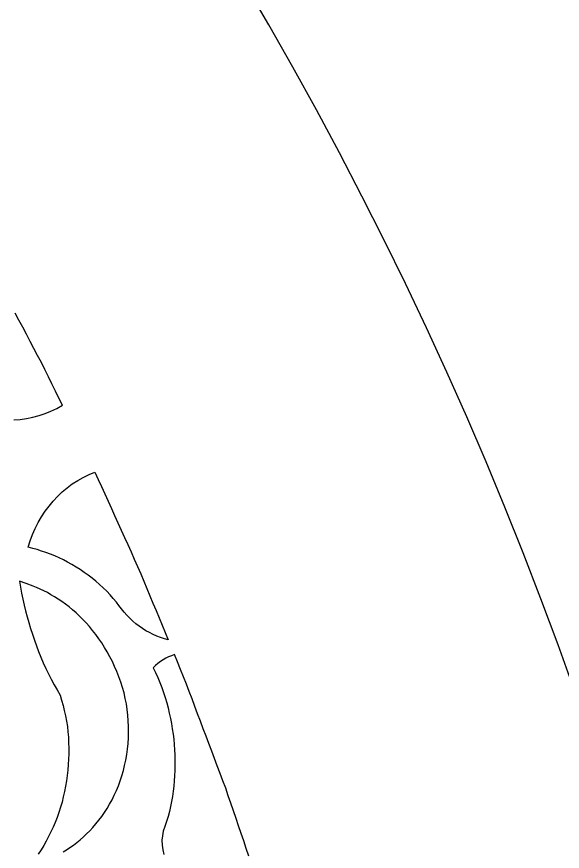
# Model space of a CAD drawing. Extents: x -1903 to -234, y -575 to 545.
# Drawn here: x -892.2 to -816.3, y 149.1 to 265.1 of the extents above; entities that cross this region are included whole.
import ezdxf

# ---------------------------------------------------------------- set-up
doc = ezdxf.new("R2010")
doc.units = 0
doc.layers.add('LAYER_1', color=18, linetype='CONTINUOUS')

msp = doc.modelspace()

# ---------------------------------------------------------------- linework, layer by layer
at = {"layer": 'LAYER_1'}
msp.add_lwpolyline([(-1342.912552403855, 545.219890420859, 0.4142135623730951), (-1902.912552403855, -14.78010957914103, 0.4142135623730951), (-1342.912552403855, -574.780109579141, 0.4142135623730951), (-782.912552403855, -14.78010957914103, 0.4142135623730951)], format="xyb", close=True, dxfattribs=at)
for points in [[(-892.56982421875, 209.0507049560547), (-891.6824340820312, 209.1200408935547), (-890.8030395507812, 209.2417602539062), (-889.933837890625, 209.4158782958984), (-889.0772705078125, 209.6424407958984), (-888.2354125976562, 209.9215545654297), (-887.41064453125, 210.2532653808594), (-886.6052856445312, 210.6376647949219), (-885.8214721679688, 211.0748443603516), (-886.308349609375, 212.0682983398438), (-886.795166015625, 213.0617523193359), (-887.281982421875, 214.0552062988281), (-887.768798828125, 215.0486450195312), (-888.255615234375, 216.0420989990234), (-888.7525634765625, 217.0304260253906), (-889.270263671875, 218.0081176757812), (-889.7880249023438, 218.9858093261719), (-890.3057861328125, 219.9635009765625), (-890.8235473632812, 220.9412078857422), (-891.34130859375, 221.9188995361328), (-891.8590698242188, 222.8965911865234), (-892.3768310546875, 223.8742828369141)], [(-885.7279052734375, 148.9933929443359), (-885.25048828125, 149.2994537353516), (-884.773193359375, 149.6057891845703), (-884.30029296875, 149.9523620605469), (-883.8275756835938, 150.2993011474609), (-883.3635864257812, 150.6878204345703), (-882.9053344726562, 151.0747680664062), (-882.460693359375, 151.5040893554688), (-882.0162353515625, 151.9339904785156), (-881.5897827148438, 152.4068603515625), (-881.1636352539062, 152.88037109375), (-880.7600708007812, 153.3968505859375), (-880.3568115234375, 153.9140625), (-879.98095703125, 154.4735565185547), (-879.6054077148438, 155.0338897705078), (-879.2620239257812, 155.6350250244141), (-878.9190063476562, 156.2370758056641), (-878.61279296875, 156.877685546875), (-878.3069458007812, 157.519287109375), (-878.0422973632812, 158.1963653564453), (-877.7780151367188, 158.8744506835938), (-877.5588989257812, 159.5841522216797), (-877.3402099609375, 160.2948455810547), (-877.1701049804688, 161.0324554443359), (-877.0004272460938, 161.7710571289062), (-876.882080078125, 162.5311889648438), (-876.76416015625, 163.2922821044922), (-876.6995239257812, 164.0688934326172), (-876.6353149414062, 164.8464202880859), (-876.6255493164062, 165.6330413818359), (-876.6161499023438, 166.4204559326172), (-876.6614379882812, 167.2102966308594), (-876.7069702148438, 168.0008087158203), (-876.8065185546875, 168.7869720458984), (-876.9063110351562, 169.5736694335938), (-877.0771484375, 170.3420104980469), (-877.252197265625, 171.1091003417969), (-877.4774169921875, 171.8588104248047), (-877.7026977539062, 172.6087341308594), (-877.9747924804688, 173.3354797363281), (-878.2468872070312, 174.0623016357422), (-878.5618896484375, 174.7607421875), (-878.8768310546875, 175.4591064453125), (-879.230224609375, 176.1246185302734), (-879.5835571289062, 176.7899169921875), (-879.970703125, 177.4186706542969), (-880.357666015625, 178.0471038818359), (-880.7735595703125, 178.6361083984375), (-881.1892700195312, 179.2247161865234), (-881.6290283203125, 179.7718353271484), (-882.0685424804688, 180.3184814453125), (-882.5272827148438, 180.8224029541016), (-882.98583984375, 181.3257904052734), (-883.4589233398438, 181.7859497070312), (-883.9317626953125, 182.2454986572266), (-884.4149169921875, 182.6619873046875), (-884.8977661132812, 183.077880859375), (-885.3932495117188, 183.4485931396484), (-885.8975830078125, 183.8148040771484), (-886.4034423828125, 184.1403198242188), (-886.9089965820312, 184.4652252197266), (-887.412841796875, 184.7510375976562), (-887.9164428710938, 185.0362701416016), (-888.4154663085938, 185.2842864990234), (-888.914306640625, 185.5317535400391), (-889.4061279296875, 185.7441101074219), (-889.897705078125, 185.9559326171875), (-890.8626708984375, 186.3133697509766), (-891.8058471679688, 186.6087646484375), (-891.6604614257812, 185.7833557128906), (-891.5153198242188, 184.9585571289062), (-891.3345947265625, 184.1363220214844), (-891.154052734375, 183.3146362304688), (-890.9379272460938, 182.4978942871094), (-890.7220458984375, 181.6816101074219), (-890.4744873046875, 180.8711090087891), (-890.2477416992188, 180.0519866943359), (-889.986328125, 179.2425079345703), (-889.72509765625, 178.4332427978516), (-889.4298706054688, 177.6359405517578), (-889.1346435546875, 176.8387603759766), (-888.8064575195312, 176.0557708740234), (-888.4782104492188, 175.2727661132812), (-888.1179809570312, 174.5061340332031), (-887.7576904296875, 173.7393646240234), (-887.36669921875, 172.990966796875), (-886.9756469726562, 172.2423553466797), (-886.5552978515625, 171.5140075683594), (-886.1348266601562, 170.7853240966797), (-885.9329223632812, 170.0769653320312), (-885.731201171875, 169.3688354492188), (-885.5641479492188, 168.6443939208984), (-885.397216796875, 167.9202880859375), (-885.26708984375, 167.1829833984375), (-885.1376342773438, 166.4459228515625), (-885.0675048828125, 165.6908416748047), (-884.9974975585938, 164.9363098144531), (-884.96728515625, 164.1756286621094), (-884.9373168945312, 163.4156036376953), (-884.9480590820312, 162.6531829833984), (-884.9591064453125, 161.8915100097656), (-885.0114135742188, 161.1313018798828), (-885.0640869140625, 160.3719329833984), (-885.1582641601562, 159.6178894042969), (-885.2528076171875, 158.8647613525391), (-885.388671875, 158.1207885742188), (-885.52490234375, 157.3777923583984), (-885.7017822265625, 156.6476898193359), (-885.8790893554688, 155.9186096191406), (-886.0960693359375, 155.2059478759766), (-886.3134155273438, 154.4943389892578), (-886.5689697265625, 153.8025207519531), (-886.824951171875, 153.1117248535156), (-887.1173706054688, 152.4437713623047), (-887.4102172851562, 151.77685546875), (-887.7374267578125, 151.135498046875), (-888.0650024414062, 150.4951477050781), (-888.4246215820312, 149.8827667236328), (-888.7845458984375, 149.2713317871094), (-889.1738891601562, 148.6898803710938)], [(-859.893798828125, 148.4303436279297), (-860.2520141601562, 149.4764251708984), (-860.6101684570312, 150.5225067138672), (-860.9683837890625, 151.5685882568359), (-861.3265991210938, 152.6146545410156), (-861.6847534179688, 153.6607360839844), (-862.04296875, 154.7068176269531), (-862.4011840820312, 155.7528991699219), (-862.7593383789062, 156.7989654541016), (-863.1175537109375, 157.8450469970703), (-863.5053100585938, 158.8804779052734), (-863.8961791992188, 159.914794921875), (-864.2870483398438, 160.9491119384766), (-864.6779174804688, 161.9834289550781), (-865.0687866210938, 163.0177459716797), (-865.4596557617188, 164.0520477294922), (-865.8505249023438, 165.0863647460938), (-866.2413940429688, 166.1206665039062), (-866.6322631835938, 167.1549835205078), (-867.0231323242188, 168.1893005371094), (-867.4140014648438, 169.2236022949219), (-867.8048706054688, 170.2579193115234), (-868.1957397460938, 171.292236328125), (-868.5866088867188, 172.3265533447266), (-868.9909057617188, 173.3555145263672), (-869.4140625, 174.3770599365234), (-869.8372192382812, 175.3985900878906), (-870.2603759765625, 176.4201202392578), (-870.6702270507812, 176.2763977050781), (-871.0703125, 176.1080627441406), (-871.459716796875, 175.9154510498047), (-871.8374633789062, 175.698974609375), (-872.2025756835938, 175.4589538574219), (-872.55419921875, 175.1957855224609), (-872.891357421875, 174.9098052978516), (-873.2130737304688, 174.6014099121094), (-872.8848266601562, 173.9235687255859), (-872.5731811523438, 173.239990234375), (-872.278076171875, 172.5510864257812), (-871.9995727539062, 171.8572692871094), (-871.7544555664062, 171.1524047851562), (-871.5311279296875, 170.4414672851562), (-871.3245849609375, 169.7269134521484), (-871.1348266601562, 169.0092010498047), (-870.9619140625, 168.2887115478516), (-870.805908203125, 167.5658874511719), (-870.6668090820312, 166.8411407470703), (-870.544677734375, 166.1149139404297), (-870.4395751953125, 165.3875732421875), (-870.3515625, 164.6595916748047), (-870.2807006835938, 163.9313354492188), (-870.2269897460938, 163.2032470703125), (-870.1904296875, 162.4757080078125), (-870.171142578125, 161.7491455078125), (-870.169189453125, 161.0239562988281), (-870.1845092773438, 160.3005523681641), (-870.2172241210938, 159.5792999267578), (-870.267333984375, 158.8606414794922), (-870.3348388671875, 158.1449584960938), (-870.419921875, 157.4326171875), (-870.5224609375, 156.7240295410156), (-870.6425170898438, 156.0195770263672), (-870.7802124023438, 155.3196411132812), (-870.9498901367188, 154.6194458007812), (-871.1403198242188, 153.9234008789062), (-871.3480834960938, 153.2331390380859), (-871.5731811523438, 152.5490264892578), (-871.815673828125, 151.8714294433594), (-871.9281616210938, 151.2553253173828), (-871.979736328125, 150.6118927001953), (-871.9653930664062, 149.9512481689453), (-871.8821411132812, 149.284912109375), (-871.7295532226562, 148.6251831054688)]]:
    msp.add_lwpolyline(points, dxfattribs=at)
msp.add_lwpolyline([(-871.113037109375, 178.4737396240234), (-871.65185546875, 178.6212768554688), (-872.1828002929688, 178.7958068847656), (-872.7050170898438, 178.9966888427734), (-873.2175903320312, 179.2232971191406), (-873.7196655273438, 179.4750213623047), (-874.21044921875, 179.7512512207031), (-874.6890869140625, 180.0514068603516), (-875.1546630859375, 180.3748626708984), (-875.6063842773438, 180.7210693359375), (-876.04345703125, 181.0894622802734), (-876.4649047851562, 181.4794158935547), (-876.8699951171875, 181.8904418945312), (-877.2579345703125, 182.3219451904297), (-877.6277465820312, 182.7733917236328), (-877.978759765625, 183.2442474365234), (-878.3099975585938, 183.7339782714844), (-878.7520751953125, 184.2430877685547), (-879.1939086914062, 184.7516632080078), (-879.6637573242188, 185.2368316650391), (-880.1396484375, 185.7187194824219), (-880.6531982421875, 186.1691741943359), (-881.1664428710938, 186.6189575195312), (-881.703125, 187.0396728515625), (-882.239501953125, 187.4596862792969), (-882.7968139648438, 187.8480834960938), (-883.353759765625, 188.2357330322266), (-883.9287719726562, 188.5895080566406), (-884.5035400390625, 188.9425506591797), (-885.0933837890625, 189.2598571777344), (-885.6829223632812, 189.5764007568359), (-886.2845458984375, 189.8557586669922), (-886.8858032226562, 190.1343231201172), (-887.4959716796875, 190.3746643066406), (-888.1057739257812, 190.6142425537109), (-888.7213134765625, 190.8149871826172), (-889.3364868164062, 191.0149536132812), (-889.9542236328125, 191.1759185791016), (-890.5716552734375, 191.3361511230469), (-890.2911376953125, 192.2416534423828), (-889.9639892578125, 193.1213836669922), (-889.5916137695312, 193.9738006591797), (-889.1755981445312, 194.7972259521484), (-888.71728515625, 195.5899963378906), (-888.2182006835938, 196.3504333496094), (-887.6796875, 197.0768432617188), (-887.103271484375, 197.7674713134766), (-886.4902954101562, 198.4205932617188), (-885.8422241210938, 199.0343933105469), (-885.1603393554688, 199.6071166992188), (-884.4461669921875, 200.1369323730469), (-883.7009887695312, 200.6220397949219), (-882.92626953125, 201.0606079101562), (-882.123291015625, 201.4507293701172), (-881.29345703125, 201.7906341552734), (-880.8382568359375, 200.7822875976562), (-880.383056640625, 199.7739562988281), (-879.9278564453125, 198.7656097412109), (-879.47265625, 197.7572631835938), (-879.0174560546875, 196.7489318847656), (-878.562255859375, 195.7405853271484), (-878.1070556640625, 194.7322540283203), (-877.65185546875, 193.7239074707031), (-877.1966552734375, 192.715576171875), (-876.741455078125, 191.7072296142578), (-876.2862548828125, 190.6988983154297), (-875.8310546875, 189.6905517578125), (-875.3758544921875, 188.6822204589844), (-874.92236328125, 187.6731414794922), (-874.4991455078125, 186.6509857177734), (-874.0758666992188, 185.6288299560547), (-873.652587890625, 184.6066589355469), (-873.2293701171875, 183.5845031738281), (-872.8060913085938, 182.5623474121094), (-872.3828125, 181.5401916503906), (-871.9595947265625, 180.5180358886719), (-871.5363159179688, 179.4958953857422)], close=True, dxfattribs=at)

doc.saveas('drawing.dxf')
